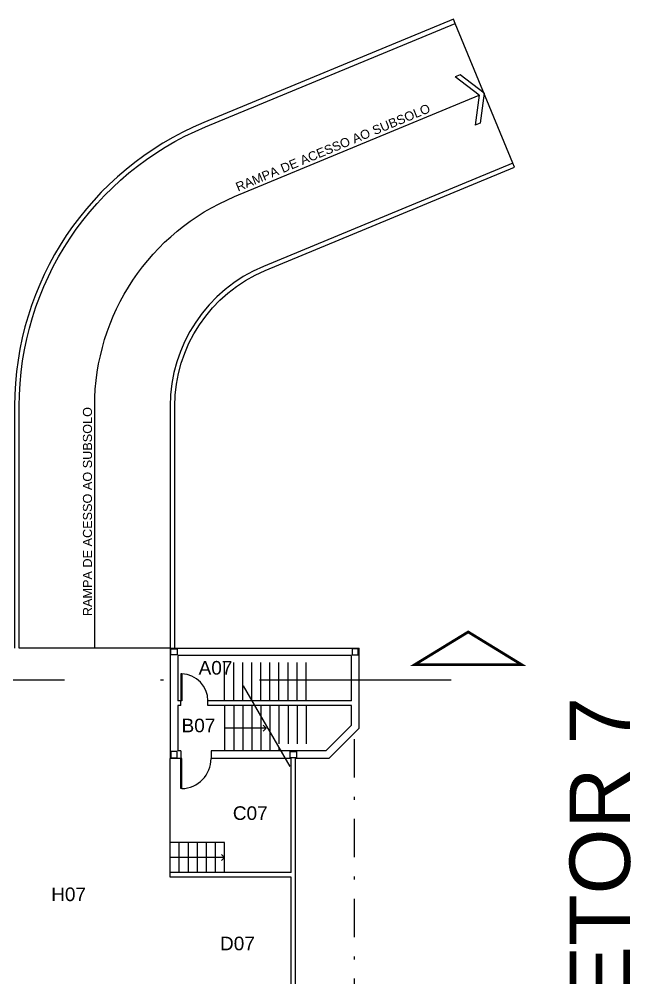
# Model space of a CAD drawing. Extents: x 308 to 539, y -42 to 210.
# Drawn here: x 488.75 to 509, y 131.17 to 162.87 of the extents above; entities that cross this region are included whole.
import ezdxf

# ---------------------------------------------------------------- set-up
doc = ezdxf.new("R2010")
doc.units = 0
doc.header["$LTSCALE"] = 2
doc.linetypes.add('DASHDOT2', pattern=[12.7, 6.35, -3.175, 0, -3.175])
for name, color, linetype in [('06', 6, 'CONTINUOUS'), ('DIVISÓRIAS-ARY', 2, 'CONTINUOUS'), ('INDIC-CORTE-TBS', 4, 'DASHDOT2'), ('INDICAÇÕES-ARY', 2, 'CONTINUOUS'), ('PAREDE-ALTA-ARY', 1, 'CONTINUOUS'), ('PILARES-SECUND-ARY', 5, 'CONTINUOUS'), ('PROJ-COBERTURA-ARY', 7, 'DASHDOT2'), ('RAMPA-ARY', 2, 'CONTINUOUS'), ('RAMPA-INT-ARY', 7, 'CONTINUOUS'), ('TEXTO-PB-COR-ARY', 12, 'CONTINUOUS'), ('TEXTOG-EP-ARY', 11, 'CONTINUOUS')]:
    doc.layers.add(name, color=color, linetype=linetype)
doc.styles.add('ARIAL', font='arial.ttf', dxfattribs={"height": 0.5})

msp = doc.modelspace()

# ---------------------------------------------------------------- linework, layer by layer
at = {"layer": '06', "ltscale": 0.5}
for p, q in [((496.926, 139.427), (496.827, 139.526)), ((496.926, 139.427), (496.827, 139.328)), ((495.553, 135.152), (495.454, 135.251)), ((495.553, 135.152), (495.454, 135.053))]:
    msp.add_line(p, q, dxfattribs=at)
at = {"layer": 'DIVISÓRIAS-ARY'}
for p, q in [((494.103, 141.227), (494.103, 140.327)), ((494.133, 141.227), (494.103, 141.227)), ((494.133, 141.227), (494.133, 140.327)), ((494.133, 140.327), (494.103, 140.327)), ((494.103, 137.428), (494.103, 138.427)), ((494.133, 138.427), (494.103, 138.427)), ((494.133, 137.428), (494.133, 138.427)), ((494.133, 137.428), (494.103, 137.428))]:
    msp.add_line(p, q, dxfattribs=at)
at = {"layer": 'DIVISÓRIAS-ARY', "color": 7, "ltscale": 0.5}
for centre, radius, start, end in [((494.103, 140.327), 0.9, 0, 88.0898), ((494.103, 138.427), 1, 271.7191, 360)]:
    msp.add_arc(centre, radius, start, end, dxfattribs=at)
at = {"layer": 'INDIC-CORTE-TBS', "ltscale": 0.5}
msp.add_line((432.706, 141.027), (505.417, 141.027), dxfattribs=at)
at = {"layer": 'INDIC-CORTE-TBS', "linetype": 'Continuous', "ltscale": 0.5, "const_width": 0.0899}
msp.add_lwpolyline([(501.843, 141.527), (503.615, 142.61), (505.386, 141.527)], close=True, dxfattribs=at)
at = {"layer": 'INDICAÇÕES-ARY'}
msp.add_line((497.721, 138.163), (496.183, 140.827), dxfattribs=at)
at = {"layer": 'INDICAÇÕES-ARY', "ltscale": 0.5}
for p, q in [((496.926, 139.427), (495.553, 139.427)), ((495.553, 135.152), (493.753, 135.152))]:
    msp.add_line(p, q, dxfattribs=at)
at = {"layer": 'PAREDE-ALTA-ARY'}
for p, q in [((493.753, 142.077), (500.003, 142.077)), ((493.753, 142.077), (493.753, 138.427)), ((500.003, 139.427), (500.003, 142.077)), ((499.753, 141.827), (494.003, 141.827)), ((494.003, 141.827), (494.003, 140.327)), ((499.753, 140.327), (499.753, 141.827)), ((494.103, 140.327), (494.003, 140.327)), ((494.103, 140.177), (494.003, 140.177)), ((494.003, 140.177), (494.003, 138.677)), ((494.103, 140.177), (494.103, 140.327)), ((499.753, 140.327), (495.003, 140.327)), ((495.003, 140.177), (495.003, 140.327)), ((499.753, 140.177), (495.003, 140.177)), ((499.753, 139.531), (499.753, 140.177)), ((498.9, 138.677), (499.753, 139.531)), ((499.003, 138.427), (500.003, 139.427)), ((494.103, 138.677), (494.003, 138.677)), ((494.103, 138.677), (494.103, 138.427)), ((495.103, 138.677), (495.103, 138.427)), ((498.9, 138.677), (495.103, 138.677)), ((494.103, 138.427), (493.753, 138.427)), ((497.753, 138.427), (495.103, 138.427)), ((497.753, 134.652), (497.753, 138.427)), ((497.903, 130.727), (497.903, 138.427)), ((499.003, 138.427), (497.903, 138.427)), ((497.753, 130.727), (497.753, 134.502))]:
    msp.add_line(p, q, dxfattribs=at)
at = {"layer": 'PAREDE-ALTA-ARY', "ltscale": 0.5}
for p, q in [((497.753, 134.652), (493.753, 134.652)), ((493.753, 134.502), (493.753, 134.652)), ((497.753, 134.502), (493.753, 134.502))]:
    msp.add_line(p, q, dxfattribs=at)
at = {"layer": 'PILARES-SECUND-ARY'}
for points in [[(493.778, 141.852), (493.778, 142.052), (493.978, 142.052), (493.978, 141.852)], [(499.978, 141.852), (499.978, 142.052), (499.778, 142.052), (499.778, 141.852)], [(493.778, 138.652), (493.778, 138.452), (493.978, 138.452), (493.978, 138.652)], [(497.928, 138.652), (497.928, 138.452), (497.728, 138.452), (497.728, 138.652)]]:
    msp.add_lwpolyline(points, close=True, dxfattribs=at)
at = {"layer": 'PROJ-COBERTURA-ARY', "ltscale": 0.1}
msp.add_line((499.853, 129.877), (499.853, 139.277), dxfattribs=at)
at = {"layer": 'RAMPA-ARY'}
for p, q in [((505.096, 158.116), (503.182, 162.736)), ((493.753, 142.077), (488.753, 142.077)), ((493.753, 134.652), (493.753, 138.427)), ((495.553, 135.652), (493.753, 135.652)), ((494.053, 134.652), (494.053, 135.652)), ((494.353, 134.652), (494.353, 135.652)), ((494.653, 134.652), (494.653, 135.652)), ((494.953, 134.652), (494.953, 135.652)), ((495.253, 134.652), (495.253, 135.652)), ((495.553, 134.652), (495.553, 135.652))]:
    msp.add_line(p, q, dxfattribs=at)
for points in [[(488.753, 142.077), (488.753, 150.077, -0.303347), (494.926, 159.316), (503.182, 162.736), (503.125, 162.874), (494.869, 159.455, 0.303347), (488.603, 150.077), (488.603, 142.077)], [(493.903, 142.077), (493.903, 150.077, -0.303347), (496.897, 154.558), (505.153, 157.978), (505.096, 158.116), (496.84, 154.697, 0.303347), (493.753, 150.077), (493.753, 142.077)]]:
    msp.add_lwpolyline(points, format="xyb", dxfattribs=at)
at = {"layer": 'RAMPA-INT-ARY'}
for p, q in [((503.346, 161.035), (503.186, 160.969)), ((503.979, 160.36), (503.186, 160.969)), ((504.139, 160.426), (503.346, 161.035)), ((504.139, 160.426), (504.008, 159.435)), ((503.979, 160.36), (503.848, 159.368)), ((504.008, 159.435), (503.848, 159.368)), ((495.553, 140.177), (495.553, 138.677)), ((495.853, 140.177), (495.853, 138.677)), ((496.153, 140.177), (496.153, 138.677)), ((496.453, 140.177), (496.453, 138.677)), ((496.753, 139.839), (496.753, 138.677)), ((497.053, 139.32), (497.053, 138.677)), ((497.353, 138.8), (497.353, 138.677))]:
    msp.add_line(p, q, dxfattribs=at)
at = {"layer": 'RAMPA-INT-ARY', "linetype": 'DASHDOT2', "ltscale": 0.1}
for p, q in [((495.553, 140.327), (495.553, 141.827)), ((495.853, 140.327), (495.853, 141.827)), ((496.153, 140.327), (496.153, 141.827)), ((496.453, 140.327), (496.453, 141.827)), ((496.753, 140.327), (496.753, 141.827)), ((497.053, 140.327), (497.053, 141.827)), ((497.353, 140.327), (497.353, 141.827)), ((497.653, 140.327), (497.653, 141.827)), ((497.953, 140.327), (497.953, 141.827)), ((498.253, 140.327), (498.253, 141.827)), ((496.753, 140.177), (496.753, 139.839)), ((497.053, 140.177), (497.053, 139.32)), ((497.353, 140.177), (497.353, 138.8)), ((497.653, 140.177), (497.653, 138.677)), ((497.953, 140.177), (497.953, 138.677)), ((498.253, 140.177), (498.253, 138.677))]:
    msp.add_line(p, q, dxfattribs=at)
at = {"layer": 'RAMPA-INT-ARY'}
msp.add_lwpolyline([(491.253, 142.077), (491.253, 150.077, -0.303347), (495.883, 157.006), (503.979, 160.36)], format="xyb", dxfattribs=at)

# ---------------------------------------------------------------- texts
at = {"layer": 'TEXTO-PB-COR-ARY', "style": 'ARIAL'}
for rotation, p in [(22.4518, (495.998, 157.169)), (90, (491.164, 143.132))]:
    msp.add_text('RAMPA DE ACESSO AO SUBSOLO', height=0.3, rotation=rotation, dxfattribs=at).set_placement(p)
for s, p in [('A07', (494.693, 141.2)), ('B07', (494.128, 139.292)), ('C07', (495.825, 136.394)), ('H07', (489.813, 133.709)), ('D07', (495.401, 132.083))]:
    msp.add_text(s, height=0.45, dxfattribs=at).set_placement(p)
at = {"layer": 'TEXTOG-EP-ARY', "style": 'ARIAL'}
msp.add_text('SETOR 7', height=2, rotation=90, dxfattribs=at).set_placement((508.97, 128.499))

doc.saveas('drawing.dxf')
